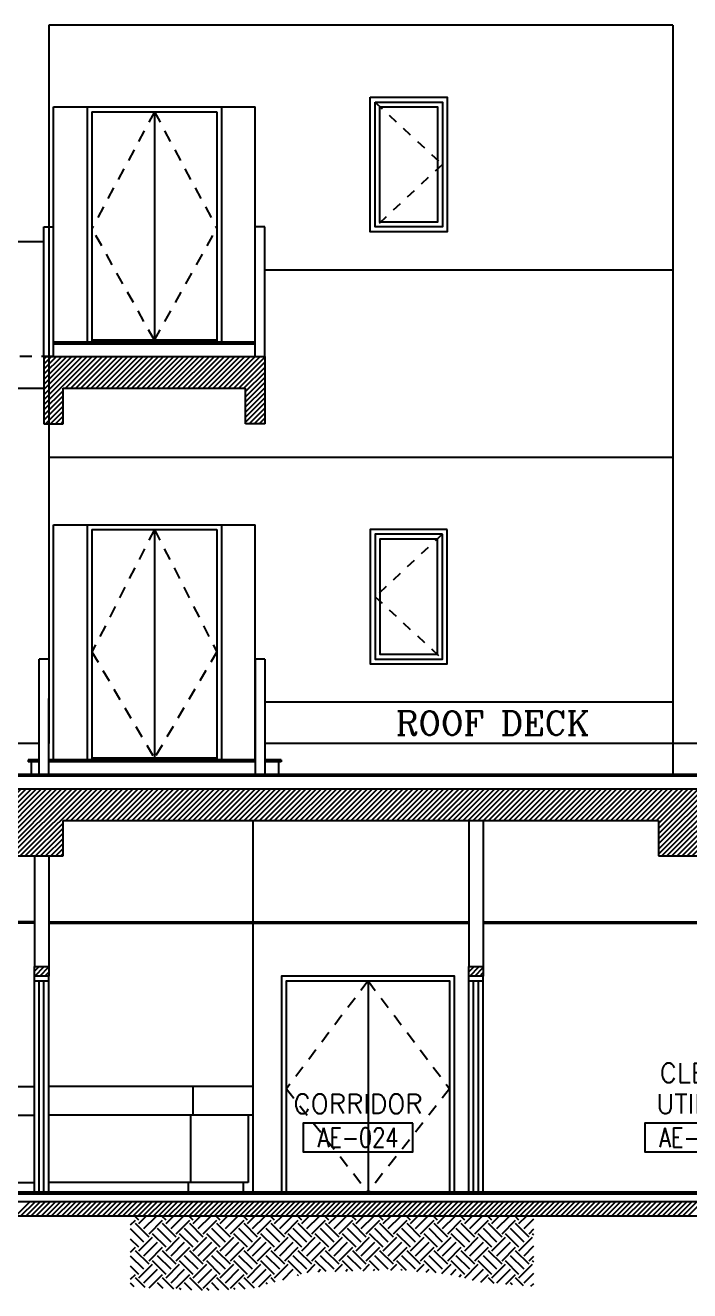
# Model space of a CAD drawing. Extents: x 417680.1 to 417774.5, y 43453.2 to 43484.7.
# Drawn here: x 417704.99 to 417711.91, y 43457.08 to 43470.26 of the extents above; entities that cross this region are included whole.
import ezdxf
from ezdxf.enums import TextEntityAlignment as Align

# ---------------------------------------------------------------- set-up
doc = ezdxf.new("R2010")
doc.units = 0
doc.header["$MEASUREMENT"] = 0
doc.linetypes.add('HIDDEN2', pattern=[0.1875, 0.125, -0.0625])
doc.layers.get('0').update_dxf_attribs({"color": 4, "linetype": 'CONTINUOUS'})
for name, color, linetype in [('CELING', 1, 'CONTINUOUS'), ('COL', 2, 'CONTINUOUS'), ('COUNTER', 5, 'CONTINUOUS'), ('DIM-OUT', 4, 'CONTINUOUS'), ('DOOR', 7, 'CONTINUOUS'), ('EL', 2, 'CONTINUOUS'), ('HAT', 11, 'CONTINUOUS'), ('Hatch', 11, 'CONTINUOUS'), ('RM-BOX', 2, 'CONTINUOUS'), ('RM-NAME', 2, 'CONTINUOUS'), ('RM-NO', 2, 'CONTINUOUS'), ('ROOF', 7, 'CONTINUOUS'), ('STR', 4, 'CONTINUOUS'), ('WALL', 2, 'CONTINUOUS'), ('WIN', 4, 'CONTINUOUS')]:
    doc.layers.add(name, color=color, linetype=linetype)
doc.styles.add('ROMANC', font='romanc', dxfattribs={"height": 0.1})
doc.styles.add('ROMANS', font='ROMANS.shx', dxfattribs={"width": 0.6})

# ---------------------------------------------------------------- blocks, each defined once
blk = doc.blocks.new('*X18')
at = {"color": 0}
for p, q in [((-271981, 229287), (-271931, 229337)), ((-271978, 229237), (-271878, 229337)), ((-271925, 229237), (-271831, 229331)), ((-271872, 229237), (-271831, 229278))]:
    blk.add_line(p, q, dxfattribs=at)
blk = doc.blocks.new('*X19')
at = {"color": 0}
for p, q in [((-268381, 229281), (-268325, 229337)), ((-268381, 229334), (-268378, 229337)), ((-268372, 229237), (-268272, 229337)), ((-268319, 229237), (-268231, 229325)), ((-268266, 229237), (-268231, 229272))]:
    blk.add_line(p, q, dxfattribs=at)
blk = doc.blocks.new('WIN80E')
at = {"layer": 'WIN', "linetype": 'HIDDEN2'}
for p, q in [((50, -50), (750, -700)), ((750, -700), (50, -1350))]:
    blk.add_line(p, q, dxfattribs=at)
at = {"layer": 'WIN', "color": 4}
blk.add_lwpolyline([(0, 0), (800, 0), (800, -1400), (0, -1400)], close=True, dxfattribs=at)
at = {"layer": 'WIN'}
for points in [[(50, -50), (750, -50), (750, -1350), (50, -1350)], [(100, -100), (700, -100), (700, -1300), (100, -1300)]]:
    blk.add_lwpolyline(points, close=True, dxfattribs=at)
blk = doc.blocks.new('*X23')
at = {"color": 0}
for p, q in [((-273102, 226787), (-272952, 226937)), ((-273049, 226787), (-272899, 226937)), ((-272996, 226787), (-272846, 226937)), ((-272943, 226787), (-272793, 226937)), ((-272890, 226787), (-272740, 226937)), ((-272837, 226787), (-272687, 226937)), ((-272784, 226787), (-272634, 226937)), ((-272731, 226787), (-272581, 226937)), ((-272678, 226787), (-272528, 226937)), ((-272625, 226787), (-272475, 226937)), ((-272572, 226787), (-272422, 226937)), ((-272519, 226787), (-272369, 226937)), ((-272466, 226787), (-272316, 226937)), ((-272413, 226787), (-272263, 226937)), ((-272360, 226787), (-272210, 226937)), ((-272307, 226787), (-272157, 226937)), ((-272254, 226787), (-272104, 226937)), ((-272200, 226787), (-272050, 226937)), ((-272147, 226787), (-271997, 226937)), ((-272094, 226787), (-271944, 226937)), ((-272041, 226787), (-271891, 226937)), ((-271988, 226787), (-271838, 226937)), ((-271935, 226787), (-271785, 226937)), ((-271882, 226787), (-271732, 226937)), ((-271829, 226787), (-271679, 226937)), ((-271776, 226787), (-271626, 226937)), ((-271723, 226787), (-271573, 226937)), ((-271670, 226787), (-271520, 226937)), ((-271617, 226787), (-271467, 226937)), ((-271564, 226787), (-271414, 226937)), ((-271511, 226787), (-271361, 226937)), ((-271458, 226787), (-271308, 226937)), ((-271405, 226787), (-271255, 226937)), ((-271352, 226787), (-271202, 226937)), ((-271299, 226787), (-271149, 226937)), ((-271246, 226787), (-271096, 226937)), ((-271193, 226787), (-271043, 226937)), ((-271140, 226787), (-270990, 226937)), ((-271087, 226787), (-270937, 226937)), ((-271034, 226787), (-270884, 226937)), ((-270981, 226787), (-270831, 226937)), ((-270928, 226787), (-270778, 226937)), ((-270875, 226787), (-270725, 226937)), ((-270822, 226787), (-270672, 226937)), ((-270769, 226787), (-270619, 226937)), ((-270716, 226787), (-270566, 226937)), ((-270663, 226787), (-270513, 226937)), ((-270610, 226787), (-270460, 226937)), ((-270556, 226787), (-270406, 226937)), ((-270503, 226787), (-270353, 226937)), ((-270450, 226787), (-270300, 226937)), ((-270397, 226787), (-270247, 226937)), ((-270344, 226787), (-270194, 226937)), ((-270291, 226787), (-270141, 226937)), ((-270238, 226787), (-270088, 226937)), ((-270185, 226787), (-270035, 226937)), ((-270132, 226787), (-269982, 226937)), ((-270079, 226787), (-269929, 226937)), ((-270026, 226787), (-269876, 226937)), ((-269973, 226787), (-269823, 226937)), ((-269920, 226787), (-269770, 226937)), ((-269867, 226787), (-269717, 226937)), ((-269814, 226787), (-269664, 226937)), ((-269761, 226787), (-269611, 226937)), ((-269708, 226787), (-269558, 226937)), ((-269655, 226787), (-269505, 226937)), ((-269602, 226787), (-269452, 226937)), ((-269549, 226787), (-269399, 226937)), ((-269496, 226787), (-269346, 226937)), ((-269443, 226787), (-269293, 226937)), ((-269390, 226787), (-269240, 226937)), ((-269337, 226787), (-269187, 226937)), ((-269284, 226787), (-269134, 226937)), ((-269231, 226787), (-269081, 226937)), ((-269178, 226787), (-269028, 226937)), ((-269125, 226787), (-268975, 226937)), ((-269072, 226787), (-268922, 226937)), ((-269019, 226787), (-268869, 226937)), ((-268965, 226787), (-268815, 226937)), ((-268912, 226787), (-268762, 226937)), ((-268859, 226787), (-268709, 226937)), ((-268806, 226787), (-268656, 226937)), ((-268753, 226787), (-268603, 226937)), ((-268700, 226787), (-268550, 226937)), ((-268647, 226787), (-268497, 226937)), ((-268594, 226787), (-268444, 226937)), ((-268541, 226787), (-268391, 226937)), ((-268488, 226787), (-268338, 226937)), ((-268435, 226787), (-268285, 226937)), ((-268382, 226787), (-268232, 226937)), ((-268329, 226787), (-268179, 226937)), ((-268276, 226787), (-268126, 226937)), ((-268223, 226787), (-268073, 226937)), ((-268170, 226787), (-268020, 226937)), ((-268117, 226787), (-267967, 226937)), ((-268064, 226787), (-267914, 226937)), ((-268011, 226787), (-267861, 226937)), ((-267958, 226787), (-267808, 226937)), ((-267905, 226787), (-267755, 226937)), ((-267852, 226787), (-267702, 226937)), ((-267799, 226787), (-267649, 226937)), ((-267746, 226787), (-267596, 226937)), ((-267693, 226787), (-267543, 226937)), ((-267640, 226787), (-267490, 226937)), ((-267587, 226787), (-267437, 226937)), ((-267534, 226787), (-267384, 226937)), ((-267481, 226787), (-267331, 226937)), ((-267428, 226787), (-267278, 226937)), ((-267374, 226787), (-267224, 226937)), ((-267321, 226787), (-267171, 226937)), ((-267268, 226787), (-267118, 226937)), ((-267215, 226787), (-267065, 226937)), ((-267162, 226787), (-267012, 226937)), ((-267109, 226787), (-266959, 226937)), ((-267056, 226787), (-266906, 226937)), ((-267003, 226787), (-266853, 226937)), ((-266950, 226787), (-266800, 226937)), ((-266897, 226787), (-266747, 226937)), ((-266844, 226787), (-266694, 226937)), ((-266791, 226787), (-266641, 226937)), ((-266738, 226787), (-266588, 226937)), ((-266685, 226787), (-266535, 226937)), ((-266632, 226787), (-266482, 226937)), ((-266579, 226787), (-266429, 226937)), ((-266526, 226787), (-266376, 226937)), ((-266473, 226787), (-266323, 226937)), ((-266420, 226787), (-266270, 226937)), ((-266367, 226787), (-266217, 226937)), ((-266314, 226787), (-266164, 226937)), ((-266261, 226787), (-266111, 226937)), ((-266208, 226787), (-266058, 226937)), ((-266155, 226787), (-266005, 226937)), ((-266102, 226787), (-265952, 226937))]:
    blk.add_line(p, q, dxfattribs=at)
blk = doc.blocks.new('*X9')
at = {"color": 0}
for p, q in [((471.29, 270.11), (470.87, 270.53)), ((471.29, 269.76), (472.06, 270.53)), ((471.82, 269.23), (473.12, 270.53)), ((474.12, 270.11), (473.7, 270.53)), ((474.12, 269.76), (474.89, 270.53)), ((474.65, 269.23), (475.95, 270.53)), ((476.94, 270.11), (476.52, 270.53)), ((476.94, 269.76), (477.72, 270.53)), ((477.47, 269.23), (478.78, 270.53)), ((479.77, 270.11), (479.35, 270.53)), ((479.77, 269.76), (480.54, 270.53)), ((480.3, 269.23), (481.61, 270.53)), ((482.6, 270.11), (482.18, 270.53)), ((482.6, 269.76), (483.37, 270.53)), ((483.13, 269.23), (484.43, 270.53)), ((485.43, 270.11), (485.01, 270.53)), ((485.43, 269.76), (486.2, 270.53)), ((485.96, 269.23), (487.26, 270.53)), ((488.26, 270.11), (487.84, 270.53)), ((488.26, 269.76), (489.03, 270.53)), ((488.79, 269.23), (490.09, 270.53)), ((491.09, 270.11), (490.67, 270.53)), ((491.09, 269.76), (491.86, 270.53)), ((491.62, 269.23), (492.92, 270.53)), ((493.91, 270.11), (493.49, 270.53)), ((493.91, 269.76), (494.69, 270.53)), ((494.44, 269.23), (495.75, 270.53)), ((496.74, 270.11), (496.32, 270.53)), ((496.74, 269.76), (497.52, 270.53)), ((497.27, 269.23), (498.58, 270.53)), ((499.57, 270.11), (499.15, 270.53)), ((499.57, 269.76), (500.34, 270.53)), ((500.1, 269.23), (501.4, 270.53)), ((502.4, 270.11), (501.98, 270.53)), ((502.4, 269.76), (503.17, 270.53)), ((502.93, 269.23), (504.23, 270.53)), ((505.23, 270.11), (504.81, 270.53)), ((505.23, 269.76), (506, 270.53)), ((505.76, 269.23), (507.06, 270.53)), ((508.06, 270.11), (507.64, 270.53)), ((508.06, 269.76), (508.83, 270.53)), ((508.59, 269.23), (509.89, 270.53)), ((510.88, 270.11), (510.47, 270.53)), ((510.88, 269.76), (511.66, 270.53)), ((511.41, 269.23), (512.43, 270.25)), ((470.43, 269.62), (470.93, 270.11)), ((471.82, 267.82), (470.43, 269.2)), ((472.35, 268.35), (470.93, 269.76)), ((472.35, 268.7), (473.76, 270.11)), ((474.65, 267.82), (473.23, 269.23)), ((475.18, 268.35), (473.76, 269.76)), ((475.18, 268.7), (476.59, 270.11)), ((477.47, 267.82), (476.06, 269.23)), ((478, 268.35), (476.59, 269.76)), ((478, 268.7), (479.42, 270.11)), ((480.3, 267.82), (478.89, 269.23)), ((480.83, 268.35), (479.42, 269.76)), ((480.83, 268.7), (482.25, 270.11)), ((483.13, 267.82), (481.72, 269.23)), ((483.66, 268.35), (482.25, 269.76)), ((483.66, 268.7), (485.08, 270.11)), ((485.96, 267.82), (484.54, 269.23)), ((486.49, 268.35), (485.08, 269.76)), ((486.49, 268.7), (487.9, 270.11)), ((488.79, 267.82), (487.37, 269.23)), ((489.32, 268.35), (487.9, 269.76)), ((489.32, 268.7), (490.73, 270.11)), ((491.62, 267.82), (490.2, 269.23)), ((492.15, 268.35), (490.73, 269.76)), ((492.15, 268.7), (493.56, 270.11)), ((494.44, 267.82), (493.03, 269.23)), ((494.97, 268.35), (493.56, 269.76)), ((494.97, 268.7), (496.39, 270.11)), ((497.27, 267.82), (495.86, 269.23)), ((497.8, 268.35), (496.39, 269.76)), ((497.8, 268.7), (499.22, 270.11)), ((500.1, 267.82), (498.69, 269.23)), ((500.63, 268.35), (499.22, 269.76)), ((500.63, 268.7), (502.05, 270.11)), ((502.93, 267.82), (501.52, 269.23)), ((503.46, 268.35), (502.05, 269.76)), ((503.46, 268.7), (504.87, 270.11)), ((505.76, 267.82), (504.34, 269.23)), ((506.29, 268.35), (504.87, 269.76)), ((506.29, 268.7), (507.7, 270.11)), ((508.59, 267.82), (507.17, 269.23)), ((509.12, 268.35), (507.7, 269.76)), ((509.12, 268.7), (510.53, 270.11)), ((511.41, 267.82), (510, 269.23)), ((511.95, 268.35), (510.53, 269.76)), ((511.95, 268.7), (512.43, 269.19)), ((471.29, 267.29), (470.43, 268.14)), ((471.29, 266.93), (472.7, 268.35)), ((471.82, 266.4), (473.23, 267.82)), ((474.12, 267.29), (472.7, 268.7)), ((474.12, 266.93), (475.53, 268.35)), ((474.65, 266.4), (476.06, 267.82)), ((476.94, 267.29), (475.53, 268.7)), ((476.94, 266.93), (478.36, 268.35)), ((477.47, 266.4), (478.89, 267.82)), ((479.77, 267.29), (478.36, 268.7)), ((479.77, 266.93), (481.19, 268.35)), ((480.3, 266.4), (481.72, 267.82)), ((482.6, 267.29), (481.19, 268.7)), ((482.6, 266.93), (484.01, 268.35)), ((483.13, 266.4), (484.54, 267.82)), ((485.43, 267.29), (484.01, 268.7)), ((485.43, 266.93), (486.84, 268.35)), ((485.96, 266.4), (487.37, 267.82)), ((488.26, 267.29), (486.84, 268.7)), ((488.26, 266.93), (489.67, 268.35)), ((488.79, 266.4), (490.2, 267.82)), ((491.09, 267.29), (489.67, 268.7)), ((491.09, 266.93), (492.5, 268.35)), ((491.62, 266.4), (493.03, 267.82)), ((493.91, 267.29), (492.5, 268.7)), ((493.91, 266.93), (495.33, 268.35)), ((494.44, 266.4), (495.86, 267.82)), ((496.74, 267.29), (495.33, 268.7)), ((496.74, 266.93), (498.16, 268.35)), ((497.27, 266.4), (498.69, 267.82)), ((499.57, 267.29), (498.16, 268.7)), ((499.57, 266.93), (500.99, 268.35)), ((500.1, 266.4), (501.52, 267.82)), ((502.4, 267.29), (500.99, 268.7)), ((502.4, 266.93), (503.81, 268.35)), ((502.93, 266.4), (504.34, 267.82)), ((505.23, 267.29), (503.81, 268.7)), ((505.23, 266.93), (506.64, 268.35)), ((505.76, 266.4), (507.17, 267.82)), ((508.06, 267.29), (506.64, 268.7)), ((508.06, 266.93), (509.47, 268.35)), ((508.59, 266.4), (510, 267.82)), ((510.88, 267.29), (509.47, 268.7)), ((510.88, 266.93), (512.3, 268.35)), ((512.43, 268.57), (512.3, 268.7)), ((470.43, 266.79), (470.93, 267.29)), ((471.82, 264.99), (470.43, 266.37)), ((472.35, 265.52), (470.93, 266.93)), ((472.35, 265.87), (473.76, 267.29)), ((474.65, 264.99), (473.23, 266.4)), ((475.18, 265.52), (473.76, 266.93)), ((475.18, 265.87), (476.59, 267.29)), ((477.47, 264.99), (476.06, 266.4)), ((478, 265.52), (476.59, 266.93)), ((478, 265.87), (479.42, 267.29)), ((480.3, 264.99), (478.89, 266.4)), ((480.83, 265.52), (479.42, 266.93)), ((480.83, 265.87), (482.25, 267.29)), ((483.13, 264.99), (481.72, 266.4)), ((483.66, 265.52), (482.25, 266.93)), ((483.66, 265.87), (485.08, 267.29)), ((485.96, 264.99), (484.54, 266.4)), ((486.49, 265.52), (485.08, 266.93)), ((486.49, 265.87), (487.9, 267.29)), ((488.79, 264.99), (487.37, 266.4)), ((489.32, 265.52), (487.9, 266.93)), ((489.32, 265.87), (490.73, 267.29)), ((491.62, 264.99), (490.2, 266.4)), ((492.15, 265.52), (490.73, 266.93)), ((492.15, 265.87), (493.56, 267.29)), ((494.44, 264.99), (493.03, 266.4)), ((494.97, 265.52), (493.56, 266.93)), ((494.97, 265.87), (496.39, 267.29)), ((497.27, 264.99), (495.86, 266.4)), ((497.8, 265.52), (496.39, 266.93)), ((497.8, 265.87), (499.22, 267.29)), ((500.1, 264.99), (498.69, 266.4)), ((500.63, 265.52), (499.22, 266.93)), ((500.63, 265.87), (502.05, 267.29)), ((502.93, 264.99), (501.52, 266.4)), ((503.46, 265.52), (502.05, 266.93)), ((503.46, 265.87), (504.87, 267.29)), ((505.76, 264.99), (504.34, 266.4)), ((506.29, 265.52), (504.87, 266.93)), ((506.29, 265.87), (507.7, 267.29)), ((508.59, 264.99), (507.17, 266.4)), ((509.12, 265.52), (507.7, 266.93)), ((509.12, 265.87), (510.53, 267.29)), ((511.41, 264.99), (510, 266.4)), ((511.95, 265.52), (510.53, 266.93)), ((511.41, 266.4), (512.43, 267.42)), ((511.95, 265.87), (512.43, 266.36)), ((471.29, 264.46), (470.43, 265.31)), ((471.29, 264.1), (472.7, 265.52)), ((471.82, 263.57), (473.23, 264.99)), ((474.12, 264.46), (472.7, 265.87)), ((474.12, 264.1), (475.53, 265.52)), ((474.65, 263.57), (476.06, 264.99)), ((476.94, 264.46), (475.53, 265.87)), ((476.94, 264.1), (478.36, 265.52)), ((477.47, 263.57), (478.89, 264.99)), ((479.77, 264.46), (478.36, 265.87)), ((479.77, 264.1), (481.19, 265.52)), ((480.3, 263.57), (481.72, 264.99)), ((482.6, 264.46), (481.19, 265.87)), ((482.6, 264.1), (484.01, 265.52)), ((483.13, 263.57), (484.54, 264.99)), ((485.43, 264.46), (484.01, 265.87)), ((485.43, 264.1), (486.84, 265.52)), ((486.29, 263.91), (487.37, 264.99)), ((488.23, 264.48), (486.84, 265.87)), ((488.81, 264.65), (489.67, 265.52)), ((490.79, 264.75), (489.67, 265.87)), ((489.95, 264.73), (490.2, 264.99)), ((491.75, 264.77), (492.5, 265.52)), ((493.56, 264.81), (492.5, 265.87)), ((492.84, 264.8), (493.03, 264.99)), ((494.65, 264.84), (495.33, 265.52)), ((496.32, 264.88), (495.33, 265.87)), ((495.73, 264.86), (495.86, 264.99)), ((497.54, 264.9), (498.16, 265.52)), ((499.15, 264.88), (498.16, 265.87)), ((498.62, 264.92), (498.69, 264.99)), ((500.25, 264.78), (500.99, 265.52)), ((502.25, 264.61), (500.99, 265.87)), ((501.22, 264.7), (501.52, 264.99)), ((502.85, 264.55), (503.81, 265.52)), ((503.79, 264.43), (504.34, 264.99)), ((505.23, 264.46), (503.81, 265.87)), ((505.23, 264.1), (506.64, 265.52)), ((506.05, 263.87), (507.17, 264.99)), ((508.06, 264.46), (506.64, 265.87)), ((508.06, 264.1), (509.47, 265.52)), ((508.59, 263.57), (510, 264.99)), ((510.88, 264.46), (509.47, 265.87)), ((510.88, 264.1), (512.3, 265.52)), ((512.43, 265.74), (512.3, 265.87)), ((470.43, 263.96), (470.93, 264.46)), ((470.81, 263.17), (470.43, 263.54)), ((471.94, 263.1), (470.93, 264.1)), ((472.38, 263.07), (473.76, 264.46)), ((473.82, 262.99), (473.23, 263.57)), ((474.94, 262.92), (473.76, 264.1)), ((475.18, 263.04), (476.59, 264.46)), ((476.82, 262.81), (476.06, 263.57)), ((477.93, 262.77), (476.59, 264.1)), ((478, 263.04), (479.42, 264.46)), ((479.63, 262.83), (478.89, 263.57)), ((480.65, 262.87), (479.42, 264.1)), ((480.83, 263.04), (482.25, 264.46)), ((482.35, 262.94), (481.72, 263.57)), ((483.32, 263.03), (482.25, 264.1)), ((483.78, 263.16), (485.08, 264.46)), ((484.69, 263.43), (484.54, 263.57)), ((485.5, 263.67), (485.08, 264.1)), ((487.8, 264.36), (487.9, 264.46)), ((504.64, 264.22), (504.87, 264.46)), ((506.9, 263.66), (507.7, 264.46)), ((508.28, 263.52), (507.7, 264.1)), ((509.5, 263.43), (510.53, 264.46)), ((510.21, 263.37), (510, 263.57)), ((511.36, 263.28), (510.53, 264.1)), ((511.41, 263.57), (512.43, 264.59)), ((475.7, 262.88), (475.53, 263.04)), ((478.61, 262.79), (478.36, 263.04)), ((481.33, 262.9), (481.19, 263.04)), ((512.12, 263.22), (512.43, 263.53))]:
    blk.add_line(p, q, dxfattribs=at)
blk = doc.blocks.new('RM1')
at = {"layer": 'RM-BOX'}
blk.add_lwpolyline([(570, -200), (-570, -200), (-570, -500), (570, -500)], close=True, dxfattribs=at)
at = {"layer": 'RM-NAME', "style": 'ROMANS'}
for tag, p in [('ROOMNAME1', (0, 324)), ('ROOMNAME2', (0, 0))]:
    blk.add_attdef(tag, text='', height=200, dxfattribs=at).set_placement(p, align=Align.MIDDLE)
at = {"layer": 'RM-NO', "style": 'ROMANS', "width": 0.8}
blk.add_attdef('ROOMNO', text='', height=200, dxfattribs=at).set_placement((0, -350), align=Align.MIDDLE)

msp = doc.modelspace()

# ---------------------------------------------------------------- hatches: boundary and pattern name
at = {"layer": 'HAT'}
h = msp.add_hatch(dxfattribs=at)
h.set_pattern_fill('ANSI31', color=256, scale=0.3, style=0)
h.set_pattern_definition([(45, (417678.632304, 43447.388986), (-0.026516504, 0.026516504), [])])
h.paths.add_polyline_path([(417705.1856, 43466.808), (417705.1856, 43466.108), (417705.3856, 43466.108), (417705.3856, 43466.478), (417707.2856, 43466.478), (417707.2856, 43466.108), (417707.4856, 43466.108), (417707.4856, 43466.808)])
h = msp.add_hatch(dxfattribs=at)
h.set_pattern_fill('ANSI31', color=256, scale=0.3, style=0)
h.set_pattern_definition([(45, (417677.583204, 43345.423674), (-0.026516504, 0.026516504), [])])
h.paths.add_polyline_path([(417690.4106, 43462.308), (417715.6856, 43462.308), (417715.6856, 43462.778), (417715.8356, 43462.778), (417715.8356, 43461.978), (417712.5856, 43461.978), (417712.5856, 43461.608), (417711.5856, 43461.608), (417711.5856, 43461.978), (417705.3856, 43461.978), (417705.3856, 43461.608), (417704.3856, 43461.608), (417704.3856, 43461.978), (417697.7356, 43461.978), (417697.7356, 43461.708), (417697.4356, 43461.708), (417697.4356, 43461.978), (417690.5606, 43461.978), (417690.5606, 43461.708), (417690.4106, 43461.708)])

# ---------------------------------------------------------------- linework, layer by layer
for p, q in [((417697.6356, 43468.008), (417705.1856, 43468.008)), ((417707.3606, 43461.978), (417707.3606, 43458.108))]:
    msp.add_line(p, q)
at = {"layer": 'CELING', "color": 5}
for p, q in [((417705.0856, 43460.923), (417698.9606, 43460.923)), ((417705.0856, 43460.908), (417698.9606, 43460.908)), ((417705.2356, 43460.923), (417709.6106, 43460.923)), ((417705.2356, 43460.908), (417709.6106, 43460.908)), ((417709.7606, 43460.923), (417714.4106, 43460.923)), ((417709.7606, 43460.908), (417714.4106, 43460.908))]:
    msp.add_line(p, q, dxfattribs=at)
at = {"layer": 'COL'}
for p, q in [((417705.2856, 43469.408), (417707.3856, 43469.408)), ((417705.2856, 43468.158), (417705.2856, 43469.408)), ((417707.3856, 43468.158), (417707.3856, 43469.408)), ((417705.1856, 43466.808), (417705.1856, 43468.158)), ((417705.1856, 43468.158), (417705.2856, 43468.158)), ((417705.2856, 43466.808), (417705.2856, 43468.158)), ((417707.3856, 43466.808), (417707.3856, 43468.158)), ((417707.4856, 43468.158), (417707.3856, 43468.158)), ((417707.4856, 43466.808), (417707.4856, 43468.158)), ((417705.1856, 43466.808), (417707.4856, 43466.808)), ((417705.1856, 43466.808), (417705.1856, 43466.108)), ((417707.4856, 43466.808), (417707.4856, 43466.108)), ((417705.3856, 43466.478), (417707.2856, 43466.478)), ((417705.3856, 43466.108), (417705.3856, 43466.478)), ((417707.2856, 43466.108), (417707.2856, 43466.478)), ((417705.1856, 43466.108), (417705.3856, 43466.108)), ((417707.4856, 43466.108), (417707.2856, 43466.108))]:
    msp.add_line(p, q, dxfattribs=at)
at = {"layer": 'COL', "color": 6}
for p, q in [((417690.4106, 43462.308), (417715.6856, 43462.308)), ((417705.3856, 43461.978), (417711.5856, 43461.978)), ((417705.3856, 43461.608), (417705.3856, 43461.978)), ((417709.6106, 43461.978), (417709.6106, 43460.458)), ((417709.7606, 43461.978), (417709.7606, 43460.458)), ((417711.5856, 43461.978), (417711.5856, 43461.608)), ((417704.3856, 43461.608), (417705.3856, 43461.608)), ((417705.0856, 43461.608), (417705.0856, 43460.458)), ((417705.2356, 43461.608), (417705.2356, 43460.458)), ((417711.5856, 43461.608), (417712.5856, 43461.608)), ((417722.9056, 43458.008), (417697.4356, 43458.008)), ((417722.9056, 43457.858), (417697.7356, 43457.858))]:
    msp.add_line(p, q, dxfattribs=at)
msp.add_lwpolyline([(417705.2356, 43460.458), (417705.2356, 43460.358), (417705.0856, 43460.358), (417705.0856, 43460.458)], close=True, dxfattribs=at)
at = {"layer": 'COL'}
msp.add_lwpolyline([(417709.7606, 43460.458), (417709.7606, 43460.358), (417709.6106, 43460.358), (417709.6106, 43460.458)], close=True, dxfattribs=at)
at = {"layer": 'COUNTER'}
for p, q in [((417702.9606, 43459.208), (417705.0856, 43459.208)), ((417707.3606, 43459.208), (417705.2356, 43459.208)), ((417706.7356, 43459.208), (417706.7356, 43458.908)), ((417707.3606, 43459.208), (417707.3606, 43458.908)), ((417702.9606, 43458.908), (417705.0856, 43458.908)), ((417707.3606, 43458.908), (417705.2356, 43458.908)), ((417706.7106, 43458.908), (417706.7106, 43458.208)), ((417707.3106, 43458.908), (417707.3106, 43458.208)), ((417703.0106, 43458.208), (417705.0856, 43458.208)), ((417707.3106, 43458.208), (417705.2356, 43458.208)), ((417706.6856, 43458.208), (417706.6856, 43458.108)), ((417707.2606, 43458.208), (417707.2606, 43458.108))]:
    msp.add_line(p, q, dxfattribs=at)
at = {"layer": 'DIM-OUT', "linetype": 'HIDDEN2'}
msp.add_line((417705.2856, 43466.808), (417689.0923, 43466.808), dxfattribs=at)
at = {"layer": 'DOOR'}
for p, q in [((417705.6356, 43469.408), (417707.0356, 43469.408)), ((417705.6356, 43469.408), (417705.6356, 43466.958)), ((417705.6856, 43469.358), (417706.9856, 43469.358)), ((417705.6856, 43469.358), (417705.6856, 43466.958)), ((417706.3356, 43469.358), (417706.3356, 43466.978)), ((417706.9856, 43469.358), (417706.9856, 43466.958)), ((417707.0356, 43469.408), (417707.0356, 43466.958)), ((417706.9856, 43466.978), (417705.6856, 43466.978)), ((417705.6356, 43465.058), (417705.6356, 43462.608)), ((417705.6356, 43465.058), (417707.0356, 43465.058)), ((417705.6856, 43465.008), (417705.6856, 43462.608)), ((417705.6856, 43465.008), (417706.9856, 43465.008)), ((417706.3356, 43465.008), (417706.3356, 43462.628)), ((417706.9856, 43465.008), (417706.9856, 43462.608)), ((417707.0356, 43465.058), (417707.0356, 43462.608)), ((417706.9856, 43462.628), (417705.6856, 43462.628)), ((417705.0856, 43458.108), (417705.0856, 43460.358)), ((417705.0856, 43460.308), (417705.2356, 43460.308)), ((417705.1356, 43458.108), (417705.1356, 43460.308)), ((417705.1856, 43458.108), (417705.1856, 43460.308)), ((417705.2356, 43458.108), (417705.2356, 43460.358)), ((417708.5606, 43460.308), (417708.5606, 43458.108)), ((417709.6106, 43458.108), (417709.6106, 43460.358)), ((417709.6106, 43460.308), (417709.7606, 43460.308)), ((417709.6606, 43458.108), (417709.6606, 43460.308)), ((417709.7106, 43458.108), (417709.7106, 43460.308)), ((417709.7606, 43458.108), (417709.7606, 43460.358))]:
    msp.add_line(p, q, dxfattribs=at)
at = {"layer": 'DOOR', "linetype": 'HIDDEN2'}
for p, q in [((417706.3356, 43469.358), (417705.6856, 43468.143)), ((417706.3356, 43469.358), (417706.9856, 43468.143)), ((417706.3356, 43466.978), (417705.6856, 43468.143)), ((417706.3356, 43466.978), (417706.9856, 43468.143)), ((417706.3356, 43465.008), (417705.6856, 43463.733)), ((417706.3356, 43465.008), (417706.9856, 43463.733)), ((417705.6856, 43463.733), (417706.3356, 43462.628)), ((417706.9856, 43463.733), (417706.3356, 43462.628)), ((417708.5606, 43460.308), (417707.7106, 43459.1829)), ((417708.5606, 43460.308), (417709.4106, 43459.1829)), ((417707.7106, 43459.1829), (417708.5606, 43458.108)), ((417709.4106, 43459.1829), (417708.5606, 43458.108))]:
    msp.add_line(p, q, dxfattribs=at)
at = {"layer": 'DOOR'}
for points in [[(417709.4606, 43458.108), (417709.4606, 43460.358), (417707.6606, 43460.358), (417707.6606, 43458.108)], [(417707.7106, 43458.108), (417707.7106, 43460.308), (417709.4106, 43460.308), (417709.4106, 43458.108)]]:
    msp.add_lwpolyline(points, dxfattribs=at)
at = {"layer": 'EL'}
for p, q in [((417697.7356, 43466.478), (417705.1856, 43466.478)), ((417705.2856, 43465.058), (417707.3856, 43465.058)), ((417705.2856, 43462.608), (417705.2856, 43465.058)), ((417707.3856, 43462.608), (417707.3856, 43465.058))]:
    msp.add_line(p, q, dxfattribs=at)
at = {"layer": 'ROOF'}
for p, q in [((417705.1356, 43462.458), (417705.1356, 43463.658)), ((417707.3856, 43463.658), (417707.3856, 43462.458)), ((417707.4856, 43463.658), (417707.4856, 43462.458)), ((417705.2356, 43462.458), (417705.2356, 43463.2469))]:
    msp.add_line(p, q, dxfattribs=at)
at = {"layer": 'STR'}
for p, q in [((417705.0215, 43462.608), (417705.0215, 43462.588)), ((417705.1356, 43462.608), (417705.0215, 43462.608)), ((417705.1356, 43462.588), (417705.0215, 43462.588)), ((417705.0515, 43462.588), (417705.0515, 43462.458)), ((417707.3856, 43462.608), (417705.2356, 43462.608)), ((417707.3856, 43462.588), (417705.2356, 43462.588)), ((417707.6565, 43462.608), (417707.4856, 43462.608)), ((417707.6565, 43462.588), (417707.4856, 43462.588)), ((417707.6265, 43462.588), (417707.6265, 43462.458)), ((417707.6565, 43462.608), (417707.6565, 43462.588))]:
    msp.add_line(p, q, dxfattribs=at)
at = {"layer": 'WALL', "color": 11}
for p, q in [((417705.2356, 43470.258), (417705.2356, 43462.778)), ((417711.7356, 43470.258), (417705.2356, 43470.258)), ((417711.7356, 43470.258), (417711.7356, 43462.458)), ((417711.7356, 43467.708), (417707.4856, 43467.708)), ((417711.7356, 43465.758), (417705.2356, 43465.758)), ((417711.7356, 43463.208), (417707.4856, 43463.208)), ((417714.4106, 43458.108), (417697.6356, 43458.108)), ((417714.4106, 43458.088), (417697.6356, 43458.088))]:
    msp.add_line(p, q, dxfattribs=at)
at = {"layer": 'WALL', "color": 4}
for p, q in [((417707.3856, 43466.958), (417705.2856, 43466.958)), ((417707.3856, 43466.938), (417705.2856, 43466.938)), ((417705.2356, 43463.658), (417705.1356, 43463.658)), ((417707.4856, 43463.658), (417707.3856, 43463.658)), ((417705.1356, 43462.778), (417697.6356, 43462.778)), ((417715.6856, 43462.778), (417707.4856, 43462.778)), ((417715.6856, 43462.458), (417697.6356, 43462.458)), ((417715.6856, 43462.438), (417697.6356, 43462.438))]:
    msp.add_line(p, q, dxfattribs=at)

# ---------------------------------------------------------------- block references
at = {"layer": 'HAT', "xscale": 0.0009999999892897904, "yscale": 0.001000000003841706, "zscale": 0.001}
for name, p in [('*X18', (417977.0665, 43231.1209)), ('*X19', (417977.9915, 43231.1209)), ('*X23', (417977.9915, 43231.0709))]:
    msp.add_blockref(name, p, dxfattribs=at)
msp.add_blockref('RM1', (417712.013, 43459.0261), dxfattribs=at).add_auto_attribs({'ROOMNO': 'AE-018', 'ROOMNAME2': 'UTILITY', 'ROOMNAME1': 'CLEAN'})
at = {"layer": 'Hatch', "xscale": 0.09999999997671694, "yscale": 0.1000000000058208, "zscale": 0.1}
msp.add_blockref('*X9', (417659.0445, 43430.8046), dxfattribs=at)
at = {"layer": 'WALL', "yscale": 0.001000000003841706, "zscale": 0.001}
for p, xscale in [((417708.5844, 43469.508), 0.0009999999892897904), ((417709.3844, 43465.008), -0.0009999999892897904)]:
    msp.add_blockref('WIN80E', p, dxfattribs=dict(at, xscale=xscale))
at = {"layer": 'WALL', "xscale": 0.0009999999892897904, "yscale": 0.001000000003841706, "zscale": 0.001}
msp.add_blockref('RM1', (417708.4561, 43459.0261), dxfattribs=at).add_auto_attribs({'ROOMNO': 'AE-024', 'ROOMNAME2': 'CORRIDOR'})

# ---------------------------------------------------------------- texts
at = {"layer": 'RM-NAME', "style": 'ROMANC'}
msp.add_text('ROOF DECK', height=0.25, dxfattribs=at).set_placement((417709.855, 43462.9925), align=Align.MIDDLE)

doc.saveas('drawing.dxf')
